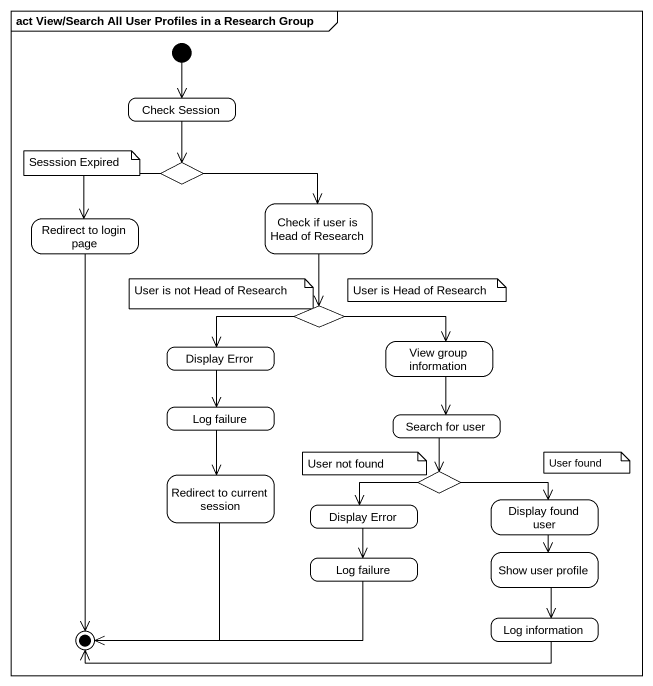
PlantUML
@startuml
mainframe act View/Search All User Profiles in a Research Group
hide empty description
state "Check Session" as Check_Session
state choice1 <<choice>>
state "Redirect to login page" as Redirect_to_login_page
state "Check if user is Head of Research" as Check_if_user_is_Head_of
state choice2 <<choice>>
state "Display Error" as Display_Error
state "View group information" as View_group_information
state "Log failure" as Log_failure
state "Search for user" as Search_for_user
state "Redirect to current session" as Redirect_to_current_session
state "Display Error" as Display_Error_2
state choice3 <<choice>>
state "Display found user" as Display_found_user
state "Log failure" as Log_failure_2
state "Show user profile" as Show_user_profile
state "Log information" as Log_information
[*] --> Check_Session
Check_Session --> choice1
choice1 --> Redirect_to_login_page
choice1 -right-> Check_if_user_is_Head_of
Check_if_user_is_Head_of --> choice2
choice2 -left-> Display_Error
choice2 -right-> View_group_information
Display_Error --> Log_failure
View_group_information --> Search_for_user
Log_failure --> Redirect_to_current_session
Search_for_user --> choice3
Display_Error_2 --> Log_failure_2
choice3 -left-> Display_Error_2
choice3 -right-> Display_found_user
Display_found_user --> Show_user_profile
Show_user_profile --> Log_information
Redirect_to_login_page --> [*]
Redirect_to_current_session --> [*]
Log_failure_2 -left-> [*]
Log_information -left-> [*]
note as N1
  Sesssion Expired
end note
note as N2
  User is not Head of Research
end note
note as N3
  User is Head of Research
end note
note as N4
  User not found
end note
note as N5
  User found
end note
@enduml
